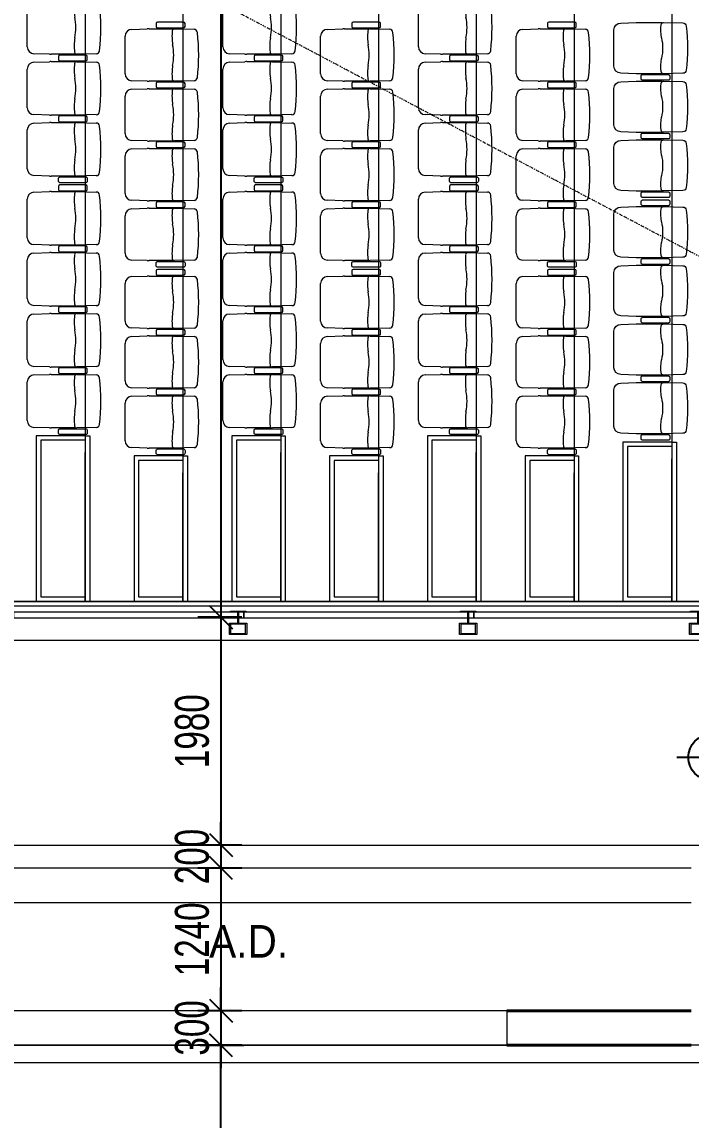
# Model space of a CAD drawing. Header units: millimetres. Extents: x 12827 to 178996, y -27589 to 73652.
# Drawn here: x 60911 to 66727, y 7207 to 16754 of the extents above; entities that cross this region are included whole.
import ezdxf

# ---------------------------------------------------------------- set-up
doc = ezdxf.new("R2010")
doc.units = ezdxf.units.MM
doc.linetypes.add('Dash dot', pattern=[21, 10, -5, 1, -5])
for name, color, linetype, lineweight in [('A-ANNO-DIMS', 211, 'Continuous', 5), ('A-ANNO-NOTE', 131, 'Continuous', 25), ('A-DETL', 90, 'Continuous', 9), ('A-DETL-THIN', 151, 'Continuous', 9), ('A-FLOR', 192, 'Continuous', 9), ('A-FLOR-HRAL', 11, 'Continuous', 9), ('A-WALL', 113, 'Continuous', 20), ('G-ANNO-TEXT', 231, 'Continuous', 5), ('P001', 131, 'Continuous', 9), ('P003', 231, 'Continuous', 9), ('P004', 41, 'Continuous', 9), ('P007', 191, 'Continuous', 9), ('P012', 201, 'Continuous', 9), ('P014', 61, 'Continuous', 9), ('P907', 195, 'Continuous', 9), ('P911', 155, 'Continuous', 9), ('P912', 205, 'Continuous', 9), ('SEATING OPTION A PLAN_20181105_dwg _2_', 8, 'Continuous', 9)]:
    doc.layers.add(name, color=color, linetype=linetype, lineweight=lineweight)
doc.styles.add('Arial_2', font='arial.ttf', dxfattribs={"width": 0.7, "height": 295.05988})
doc.styles.add('Swis721 BT_1', font='swiss.ttf', dxfattribs={"width": 0.89, "height": 283.821263})
doc.dimstyles.new('Linear_-_1_5mm_Arial', dxfattribs={"dimscale": 304.8, "dimtxt": 300, "dimasz": 0.656168, "dimexe": 0.656168, "dimexo": 0.0625, "dimgap": 0.328084, "dimtad": 1, "dimdec": 0, "dimzin": 0, "dimdsep": 46, "dimtxsty": 'Arial_2', "dimblk1": 'OBLIQUE', "dimblk2": 'OBLIQUE', "dimsah": 1, "dimcen": 0.09, "dimadec": 0, "dimazin": 0, "dimtfac": 1, "dimtdec": 4, "dimtix": 1, "dimtmove": 0, "dimatfit": 3, "dimfxl": 0.656168, "dimfxlon": 1, "dimtvp": 1, "dimtolj": 1, "dimtzin": 0, "dimarcsym": 2})

# ---------------------------------------------------------------- blocks, each defined once
blk = doc.blocks.new('SEATING OPTION A PLAN_20181105_dwg_B$3A57D8191-19088043-Copy of 1_F')
at = {"layer": 'P001', "color": 253}
for p, q in [((-311.2, 222.3), (-444.8, 218.2)), ((-92.9, 222.5), (-294.8, 222.5)), ((96.3, 218.5), (-72.3, 222.1)), ((-503, 158.3), (-503, -158.3)), ((-444.8, -218.2), (-311.2, -222.3)), ((-294.8, -222.5), (-92.9, -222.5)), ((-72.3, -222.1), (96.3, -218.5))]:
    blk.add_line(p, q, dxfattribs=at)
for centre, radius, start, end in [((-443, 158.3), 60, 91.71836, 180), ((-294.8, -327.5), 550, 90, 91.71836), ((351.8, 156.7), 447, 173.87577, 188.57816), ((-92.9, 182.5), 40, 71.95005, 90), ((-72.7, 202.1), 20, 88.7726, 173.59687), ((95.7, 188.5), 30, 7.05488, 88.7726), ((-1469.2, 0), 1606.2, 353.12822, 6.87178), ((-490.1, 0), 410, 347.31962, 12.68038), ((351.8, -156.7), 447, 171.42184, 186.12423), ((-443, -158.3), 60, 180, 268.28164), ((-294.8, 327.5), 550, 268.28164, 270), ((-92.9, -182.5), 40, 270, 288.04995), ((-72.7, -202.1), 20, 186.40313, 271.2274), ((95.7, -188.5), 30, 271.2274, 352.94512)]:
    blk.add_arc(centre, radius, start, end, dxfattribs=at)
blk = doc.blocks.new('SEATING OPTION A PLAN_20181105_dwg_Hr_ch_CS-01_hiji-19088041-Copy of 1_F')
at = {"layer": 'P003', "color": 253}
for p, q in [((-268, 13), (-268, -13)), ((-30, 25), (-256, 25)), ((-18, -13), (-18, 13)), ((-256, -25), (-30, -25))]:
    blk.add_line(p, q, dxfattribs=at)
for centre, start, end in [((-256, 13), 90, 180), ((-30, 13), 360, 90), ((-256, -13), 180, 270), ((-30, -13), 270, 0)]:
    blk.add_arc(centre, 12, start, end, dxfattribs=at)
blk = doc.blocks.new('SEATING OPTION A PLAN_20181105_dwg_Hr_ch_CS-01_hiji-19088044-Copy of 1_F')
at = {"layer": 'P003', "color": 253}
for p, q in [((-268, 13), (-268, -13)), ((-30, 25), (-256, 25)), ((-18, -13), (-18, 13)), ((-256, -25), (-30, -25))]:
    blk.add_line(p, q, dxfattribs=at)
for centre, start, end in [((-256, 13), 90, 180), ((-30, 13), 360, 90), ((-256, -13), 180, 270), ((-30, -13), 270, 0)]:
    blk.add_arc(centre, 12, start, end, dxfattribs=at)
blk = doc.blocks.new('SEATING OPTION A PLAN_20181105_dwg_B$AE7F12672-19088045-Copy of 1_F')
at = {"layer": 'P014', "color": 253}
for p, q in [((155165.8, 171874.2), (155334.4, 171877.9)), ((155355, 171878.3), (155556.8, 171878.3)), ((155573.3, 171878), (155706.9, 171874)), ((155765.1, 171814), (155765.1, 171487.5)), ((155334.4, 171423.6), (155165.8, 171427.3)), ((155556.8, 171423.3), (155355, 171423.3)), ((155706.9, 171427.5), (155573.3, 171423.5))]:
    blk.add_line(p, q, dxfattribs=at)
for centre, radius, start, end in [((156815.6, 171650.8), 1690.6, 173.30208, 186.69792), ((155166.4, 171844.3), 30, 91.2274, 172.94512), ((155334.8, 171857.9), 20, 6.40313, 91.2274), ((155355, 171838.3), 40, 90, 108.04995), ((154870.5, 171810.3), 486.7, 351.78027, 5.86858), ((155556.8, 171328.3), 550, 88.28164, 90), ((155705.1, 171814), 60, 0, 88.28164), ((155752.2, 171650.8), 410, 167.31962, 192.68038), ((154870.5, 171491.2), 486.7, 354.13142, 8.21973), ((155705.1, 171487.5), 60, 271.71836, 360), ((155166.4, 171457.3), 30, 187.05488, 268.7726), ((155334.8, 171443.6), 20, 268.7726, 353.59687), ((155355, 171463.3), 40, 251.95005, 270), ((155556.8, 171973.3), 550, 270, 271.71836)]:
    blk.add_arc(centre, radius, start, end, dxfattribs=at)
blk = doc.blocks.new('SEATING OPTION A PLAN_20181105_dwg_B$AA7CF0BD6-19088046-Copy of 1_F')
at = {"layer": 'P012', "color": 253}
for p, q in [((156015.8, 171779.2), (156184.4, 171782.9)), ((156205, 171783.3), (156406.8, 171783.3)), ((156423.3, 171783), (156556.9, 171779)), ((156615.1, 171719), (156615.1, 171382.5)), ((156184.4, 171318.6), (156015.8, 171322.3)), ((156406.8, 171318.3), (156205, 171318.3)), ((156556.9, 171322.5), (156423.3, 171318.5))]:
    blk.add_line(p, q, dxfattribs=at)
for centre, radius, start, end in [((157752.2, 171550.8), 1777.1, 173.46736, 186.53264), ((156016.4, 171749.3), 30, 91.2274, 172.94512), ((156184.8, 171762.9), 20, 6.40313, 91.2274), ((156205, 171743.3), 40, 90, 108.04995), ((155679, 171713.3), 528.2, 352.10997, 5.63339), ((156406.8, 171233.3), 550, 88.28164, 90), ((156555.1, 171719), 60, 0, 88.28164), ((156602.2, 171550.8), 410, 167.31962, 192.68038), ((155679, 171388.3), 528.2, 354.36661, 7.89003), ((156555.1, 171382.5), 60, 271.71836, 360), ((156016.4, 171352.3), 30, 187.05488, 268.7726), ((156184.8, 171338.6), 20, 268.7726, 353.59687), ((156205, 171358.3), 40, 251.95005, 270), ((156406.8, 171868.3), 550, 270, 271.71836)]:
    blk.add_arc(centre, radius, start, end, dxfattribs=at)
blk = doc.blocks.new('SEATING OPTION A PLAN_20181105_dwg _2_-19088040-Copy of 1_F')
at = {"layer": 'P004', "color": 253, "flags": 128}
for points in [[(2268.4, 22324.4), (1843.4, 22324.4), (1843.4, 20882.4), (2268.4, 20882.4), (2268.4, 22177.4)], [(3968.4, 22324.4), (3543.4, 22324.4), (3543.4, 20882.4), (3968.4, 20882.4), (3968.4, 22177.4)], [(5668.4, 22324.4), (5243.4, 22324.4), (5243.4, 20882.4), (5668.4, 20882.4), (5668.4, 22177.4)], [(7368.4, 22269.4), (6943.4, 22269.4), (6943.4, 20882.4), (7368.4, 20882.4), (7368.4, 22122.4)], [(3118.4, 22149.4), (2693.4, 22149.4), (2693.4, 20882.4), (3118.4, 20882.4), (3118.4, 22002.4)], [(4818.4, 22149.4), (4393.4, 22149.4), (4393.4, 20882.4), (4818.4, 20882.4), (4818.4, 22002.4)], [(6518.4, 22149.4), (6093.4, 22149.4), (6093.4, 20882.4), (6518.4, 20882.4), (6518.4, 22002.4)]]:
    blk.add_lwpolyline(points, dxfattribs=at)
at = {"layer": 'P007', "color": 253, "flags": 128}
blk.add_lwpolyline([(13622.7, 20882.4), (-1131.6, 20882.4), (-1131.6, 36612.4)], dxfattribs=at)
at = {"layer": 'P907', "color": 253}
for p, q in [((2268.4, 36612.4), (2268.4, 20882.4)), ((3118.4, 36612.4), (3118.4, 20882.4)), ((3968.4, 36612.4), (3968.4, 20882.4)), ((4818.4, 36612.4), (4818.4, 20882.4)), ((5668.4, 36612.4), (5668.4, 20882.4)), ((6518.4, 36612.4), (6518.4, 20882.4)), ((7368.4, 36612.4), (7368.4, 20882.4))]:
    blk.add_line(p, q, dxfattribs=at)
at = {"layer": 'P911', "color": 253, "flags": 128}
for points in [[(2268.4, 22284.4), (1883.4, 22284.4), (1883.4, 20922.4), (2268.4, 20922.4), (2268.4, 22137.4)], [(2268.4, 22324.4), (2308.4, 22324.4), (2308.4, 20882.4), (2268.4, 20882.4), (2268.4, 22177.4)], [(3968.4, 22284.4), (3583.4, 22284.4), (3583.4, 20922.4), (3968.4, 20922.4), (3968.4, 22137.4)], [(3968.4, 22324.4), (4008.4, 22324.4), (4008.4, 20882.4), (3968.4, 20882.4), (3968.4, 22177.4)], [(5668.4, 22284.4), (5283.4, 22284.4), (5283.4, 20922.4), (5668.4, 20922.4), (5668.4, 22137.4)], [(5668.4, 22324.4), (5708.4, 22324.4), (5708.4, 20882.4), (5668.4, 20882.4), (5668.4, 22177.4)], [(7368.4, 22269.4), (7408.4, 22269.4), (7408.4, 20882.4), (7368.4, 20882.4), (7368.4, 22122.4)], [(3118.4, 22149.4), (3158.4, 22149.4), (3158.4, 20882.4), (3118.4, 20882.4), (3118.4, 22002.4)], [(4818.4, 22149.4), (4858.4, 22149.4), (4858.4, 20882.4), (4818.4, 20882.4), (4818.4, 22002.4)], [(6518.4, 22149.4), (6558.4, 22149.4), (6558.4, 20882.4), (6518.4, 20882.4), (6518.4, 22002.4)], [(7368.4, 22229.4), (6983.4, 22229.4), (6983.4, 20922.4), (7368.4, 20922.4), (7368.4, 22082.4)], [(3118.4, 22109.4), (2733.4, 22109.4), (2733.4, 20922.4), (3118.4, 20922.4), (3118.4, 21962.4)], [(4818.4, 22109.4), (4433.4, 22109.4), (4433.4, 20922.4), (4818.4, 20922.4), (4818.4, 21962.4)], [(6518.4, 22109.4), (6133.4, 22109.4), (6133.4, 20922.4), (6518.4, 20922.4), (6518.4, 21962.4)]]:
    blk.add_lwpolyline(points, dxfattribs=at)
at = {"layer": 'P912', "color": 253}
blk.add_line((-1131.6, 20882.4), (13622.7, 20882.4), dxfattribs=at)
at = {"layer": 'P912', "color": 253, "flags": 128}
blk.add_lwpolyline([(13622.7, 20842.4), (-1131.6, 20842.4), (-1131.6, 20882.4)], dxfattribs=at)
at = {"rotation": 180}
for name, p in [('SEATING OPTION A PLAN_20181105_dwg_B$AA7CF0BD6-19088046-Copy of 1_F', (158380.5, 197425.1)), ('SEATING OPTION A PLAN_20181105_dwg_B$AA7CF0BD6-19088046-Copy of 1_F', (160080.5, 197425.1)), ('SEATING OPTION A PLAN_20181105_dwg_B$AA7CF0BD6-19088046-Copy of 1_F', (161780.5, 197425.1)), ('SEATING OPTION A PLAN_20181105_dwg_B$AE7F12672-19088045-Copy of 1_F', (158380.5, 197285.1)), ('SEATING OPTION A PLAN_20181105_dwg_B$AE7F12672-19088045-Copy of 1_F', (160080.5, 197285.1)), ('SEATING OPTION A PLAN_20181105_dwg_B$AE7F12672-19088045-Copy of 1_F', (161780.5, 197285.1)), ('SEATING OPTION A PLAN_20181105_dwg_B$AA7CF0BD6-19088046-Copy of 1_F', (158380.5, 196895.1)), ('SEATING OPTION A PLAN_20181105_dwg_B$AA7CF0BD6-19088046-Copy of 1_F', (160080.5, 196895.1)), ('SEATING OPTION A PLAN_20181105_dwg_B$AA7CF0BD6-19088046-Copy of 1_F', (161780.5, 196895.1)), ('SEATING OPTION A PLAN_20181105_dwg_B$AE7F12672-19088045-Copy of 1_F', (158380.5, 196765.1)), ('SEATING OPTION A PLAN_20181105_dwg_B$AE7F12672-19088045-Copy of 1_F', (160080.5, 196765.1)), ('SEATING OPTION A PLAN_20181105_dwg_B$AE7F12672-19088045-Copy of 1_F', (161780.5, 196765.1)), ('SEATING OPTION A PLAN_20181105_dwg_B$AA7CF0BD6-19088046-Copy of 1_F', (158380.5, 196365.1)), ('SEATING OPTION A PLAN_20181105_dwg_B$AA7CF0BD6-19088046-Copy of 1_F', (160080.5, 196365.1)), ('SEATING OPTION A PLAN_20181105_dwg_B$AA7CF0BD6-19088046-Copy of 1_F', (161780.5, 196365.1)), ('SEATING OPTION A PLAN_20181105_dwg_B$AE7F12672-19088045-Copy of 1_F', (158380.5, 196245.1)), ('SEATING OPTION A PLAN_20181105_dwg_B$AE7F12672-19088045-Copy of 1_F', (160080.5, 196245.1)), ('SEATING OPTION A PLAN_20181105_dwg_B$AE7F12672-19088045-Copy of 1_F', (161780.5, 196245.1)), ('SEATING OPTION A PLAN_20181105_dwg_B$AA7CF0BD6-19088046-Copy of 1_F', (158380.5, 195765.1)), ('SEATING OPTION A PLAN_20181105_dwg_B$AA7CF0BD6-19088046-Copy of 1_F', (160080.5, 195765.1)), ('SEATING OPTION A PLAN_20181105_dwg_B$AA7CF0BD6-19088046-Copy of 1_F', (161780.5, 195765.1)), ('SEATING OPTION A PLAN_20181105_dwg_B$AE7F12672-19088045-Copy of 1_F', (158380.5, 195725.1)), ('SEATING OPTION A PLAN_20181105_dwg_B$AE7F12672-19088045-Copy of 1_F', (160080.5, 195725.1)), ('SEATING OPTION A PLAN_20181105_dwg_B$AE7F12672-19088045-Copy of 1_F', (161780.5, 195725.1)), ('SEATING OPTION A PLAN_20181105_dwg_B$AA7CF0BD6-19088046-Copy of 1_F', (158380.5, 195235.1)), ('SEATING OPTION A PLAN_20181105_dwg_B$AA7CF0BD6-19088046-Copy of 1_F', (160080.5, 195235.1)), ('SEATING OPTION A PLAN_20181105_dwg_B$AA7CF0BD6-19088046-Copy of 1_F', (161780.5, 195235.1)), ('SEATING OPTION A PLAN_20181105_dwg_B$AE7F12672-19088045-Copy of 1_F', (158380.5, 195135.1)), ('SEATING OPTION A PLAN_20181105_dwg_B$AE7F12672-19088045-Copy of 1_F', (160080.5, 195135.1)), ('SEATING OPTION A PLAN_20181105_dwg_B$AE7F12672-19088045-Copy of 1_F', (161780.5, 195135.1)), ('SEATING OPTION A PLAN_20181105_dwg_B$AA7CF0BD6-19088046-Copy of 1_F', (158380.5, 194705.1)), ('SEATING OPTION A PLAN_20181105_dwg_B$AA7CF0BD6-19088046-Copy of 1_F', (160080.5, 194705.1)), ('SEATING OPTION A PLAN_20181105_dwg_B$AA7CF0BD6-19088046-Copy of 1_F', (161780.5, 194705.1)), ('SEATING OPTION A PLAN_20181105_dwg_B$AE7F12672-19088045-Copy of 1_F', (158380.5, 194615.1)), ('SEATING OPTION A PLAN_20181105_dwg_B$AE7F12672-19088045-Copy of 1_F', (160080.5, 194615.1)), ('SEATING OPTION A PLAN_20181105_dwg_B$AE7F12672-19088045-Copy of 1_F', (161780.5, 194615.1)), ('SEATING OPTION A PLAN_20181105_dwg_B$AA7CF0BD6-19088046-Copy of 1_F', (158380.5, 194175.1)), ('SEATING OPTION A PLAN_20181105_dwg_B$AA7CF0BD6-19088046-Copy of 1_F', (160080.5, 194175.1)), ('SEATING OPTION A PLAN_20181105_dwg_B$AA7CF0BD6-19088046-Copy of 1_F', (161780.5, 194175.1)), ('SEATING OPTION A PLAN_20181105_dwg_B$AE7F12672-19088045-Copy of 1_F', (158380.5, 194095.1)), ('SEATING OPTION A PLAN_20181105_dwg_B$AE7F12672-19088045-Copy of 1_F', (160080.5, 194095.1)), ('SEATING OPTION A PLAN_20181105_dwg_B$AE7F12672-19088045-Copy of 1_F', (161780.5, 194095.1))]:
    blk.add_blockref(name, p, dxfattribs=at)
for p in [(3154.4, 25894.4), (4854.4, 25894.4), (6554.4, 25894.4), (2304.4, 25609.4), (4004.4, 25609.4), (5704.4, 25609.4), (3154.4, 25374.4), (4854.4, 25374.4), (6554.4, 25374.4), (2304.4, 25079.4), (4004.4, 25079.4), (5704.4, 25079.4), (3154.4, 24854.4), (4854.4, 24854.4), (6554.4, 24854.4), (2304.4, 24479.4), (4004.4, 24479.4), (5704.4, 24479.4), (3154.4, 24334.4), (4854.4, 24334.4), (6554.4, 24334.4), (2304.4, 23949.4), (4004.4, 23949.4), (5704.4, 23949.4), (3154.4, 23744.4), (4854.4, 23744.4), (6554.4, 23744.4), (2304.4, 23419.4), (4004.4, 23419.4), (5704.4, 23419.4), (3154.4, 23224.4), (4854.4, 23224.4), (6554.4, 23224.4), (2304.4, 22889.4), (4004.4, 22889.4), (5704.4, 22889.4), (3154.4, 22704.4), (4854.4, 22704.4), (6554.4, 22704.4)]:
    blk.add_blockref('SEATING OPTION A PLAN_20181105_dwg_Hr_ch_CS-01_hiji-19088044-Copy of 1_F', p)
at = {"extrusion": (0, 0, -1), "zscale": -1, "rotation": 180}
for name, p in [('SEATING OPTION A PLAN_20181105_dwg_B$3A57D8191-19088043-Copy of 1_F', (-7368.4, 25694.4)), ('SEATING OPTION A PLAN_20181105_dwg_B$3A57D8191-19088043-Copy of 1_F', (-7368.4, 25184.4)), ('SEATING OPTION A PLAN_20181105_dwg_Hr_ch_CS-01_hiji-19088041-Copy of 1_F', (-7368.4, 25439.4)), ('SEATING OPTION A PLAN_20181105_dwg_Hr_ch_CS-01_hiji-19088041-Copy of 1_F', (-7368.4, 24929.4)), ('SEATING OPTION A PLAN_20181105_dwg_B$3A57D8191-19088043-Copy of 1_F', (-7368.4, 24674.4)), ('SEATING OPTION A PLAN_20181105_dwg_Hr_ch_CS-01_hiji-19088041-Copy of 1_F', (-2304.4, 24549.4)), ('SEATING OPTION A PLAN_20181105_dwg_Hr_ch_CS-01_hiji-19088041-Copy of 1_F', (-4004.4, 24549.4)), ('SEATING OPTION A PLAN_20181105_dwg_Hr_ch_CS-01_hiji-19088041-Copy of 1_F', (-5704.4, 24549.4)), ('SEATING OPTION A PLAN_20181105_dwg_Hr_ch_CS-01_hiji-19088041-Copy of 1_F', (-7368.4, 24419.4)), ('SEATING OPTION A PLAN_20181105_dwg_Hr_ch_CS-01_hiji-19088041-Copy of 1_F', (-7368.4, 24349.4)), ('SEATING OPTION A PLAN_20181105_dwg_B$3A57D8191-19088043-Copy of 1_F', (-7368.4, 24094.4)), ('SEATING OPTION A PLAN_20181105_dwg_Hr_ch_CS-01_hiji-19088041-Copy of 1_F', (-3154.4, 23814.4)), ('SEATING OPTION A PLAN_20181105_dwg_Hr_ch_CS-01_hiji-19088041-Copy of 1_F', (-4854.4, 23814.4)), ('SEATING OPTION A PLAN_20181105_dwg_Hr_ch_CS-01_hiji-19088041-Copy of 1_F', (-6554.4, 23814.4)), ('SEATING OPTION A PLAN_20181105_dwg_B$3A57D8191-19088043-Copy of 1_F', (-7368.4, 23584.4)), ('SEATING OPTION A PLAN_20181105_dwg_Hr_ch_CS-01_hiji-19088041-Copy of 1_F', (-7368.4, 23839.4)), ('SEATING OPTION A PLAN_20181105_dwg_B$3A57D8191-19088043-Copy of 1_F', (-7368.4, 23074.4)), ('SEATING OPTION A PLAN_20181105_dwg_Hr_ch_CS-01_hiji-19088041-Copy of 1_F', (-7368.4, 23329.4)), ('SEATING OPTION A PLAN_20181105_dwg_Hr_ch_CS-01_hiji-19088041-Copy of 1_F', (-7368.4, 22819.4)), ('SEATING OPTION A PLAN_20181105_dwg_B$3A57D8191-19088043-Copy of 1_F', (-7368.4, 22564.4)), ('SEATING OPTION A PLAN_20181105_dwg_Hr_ch_CS-01_hiji-19088041-Copy of 1_F', (-2304.4, 22359.4)), ('SEATING OPTION A PLAN_20181105_dwg_Hr_ch_CS-01_hiji-19088041-Copy of 1_F', (-4004.4, 22359.4)), ('SEATING OPTION A PLAN_20181105_dwg_Hr_ch_CS-01_hiji-19088041-Copy of 1_F', (-5704.4, 22359.4)), ('SEATING OPTION A PLAN_20181105_dwg_Hr_ch_CS-01_hiji-19088041-Copy of 1_F', (-7368.4, 22309.4)), ('SEATING OPTION A PLAN_20181105_dwg_Hr_ch_CS-01_hiji-19088041-Copy of 1_F', (-3154.4, 22184.4)), ('SEATING OPTION A PLAN_20181105_dwg_Hr_ch_CS-01_hiji-19088041-Copy of 1_F', (-4854.4, 22184.4)), ('SEATING OPTION A PLAN_20181105_dwg_Hr_ch_CS-01_hiji-19088041-Copy of 1_F', (-6554.4, 22184.4))]:
    blk.add_blockref(name, p, dxfattribs=at)
blk = doc.blocks.new('Railing - T PROFILE-16174661-Copy of 1_F')
at = {"layer": 'A-FLOR-HRAL'}
for p, q in [((8, -8.5), (3, -8.5)), ((3, -8.5), (3, -141.5)), ((8, -68.3), (8, -8.5)), ((8, -141.5), (8, -82.5)), ((105, -72.5), (12.9, -72.5)), ((13, -77.5), (105, -77.5)), ((205, 0), (105, 0)), ((105, 0), (105, -72.5)), ((105, -77.5), (105, -150)), ((115, -10), (195, -10)), ((115, -140), (115, -10)), ((195, -10), (195, -140)), ((205, -150), (205, 0)), ((3, -141.5), (8, -141.5)), ((105, -150), (205, -150)), ((195, -140), (115, -140))]:
    blk.add_line(p, q, dxfattribs=at)
for centre, start, end in [((12.9, -67.5), 189.29526, 270), ((12.9, -67.5), 189.29526, 229.64763), ((13, -82.5), 90, 180), ((13, -82.5), 135, 180)]:
    blk.add_arc(centre, 5, start, end, dxfattribs=at)
blk = doc.blocks.new('Railing - Railing-12128443-Copy of 1_F')
at = {"layer": 'A-FLOR-HRAL'}
for p, q in [((62786.3, 11622.5), (60839.4, 11622.5)), ((60839.4, 11572.5), (60839.4, 11622.5)), ((60839.4, 11572.5), (62786.9, 11572.5)), ((62791.9, 11572.5), (62839.4, 11572.5)), ((62839.4, 11622.5), (62793.2, 11622.5)), ((62839.4, 11622.5), (62839.4, 11572.5))]:
    blk.add_line(p, q, dxfattribs=at)
at = {"extrusion": (0, 0, -1), "zscale": -1, "rotation": 269.9999999999811}
blk.add_blockref('Railing - T PROFILE-16174661-Copy of 1_F', (-62714.4, 11632.5), dxfattribs=at)
blk = doc.blocks.new('Railing - Railing-12128449-Copy of 1_F')
at = {"layer": 'A-FLOR-HRAL'}
for p, q in [((64786.3, 11622.5), (62839.4, 11622.5)), ((62839.4, 11572.5), (62839.4, 11622.5)), ((62839.4, 11572.5), (64786.9, 11572.5)), ((64791.9, 11572.5), (64839.4, 11572.5)), ((64839.4, 11622.5), (64793.2, 11622.5)), ((64839.4, 11622.5), (64839.4, 11572.5))]:
    blk.add_line(p, q, dxfattribs=at)
at = {"extrusion": (0, 0, -1), "zscale": -1, "rotation": 269.9999999999811}
blk.add_blockref('Railing - T PROFILE-16174661-Copy of 1_F', (-64714.4, 11632.5), dxfattribs=at)
blk = doc.blocks.new('Railing - Railing-12128455-Copy of 1_F')
at = {"layer": 'A-FLOR-HRAL'}
for p, q in [((66786.3, 11622.5), (64839.4, 11622.5)), ((64839.4, 11572.5), (64839.4, 11622.5)), ((64839.4, 11572.5), (66786.9, 11572.5)), ((66791.9, 11572.5), (66839.4, 11572.5)), ((66839.4, 11622.5), (66793.2, 11622.5)), ((66839.4, 11622.5), (66839.4, 11572.5))]:
    blk.add_line(p, q, dxfattribs=at)
at = {"extrusion": (0, 0, -1), "zscale": -1, "rotation": 269.9999999999811}
blk.add_blockref('Railing - T PROFILE-16174661-Copy of 1_F', (-66714.4, 11632.5), dxfattribs=at)
blk = doc.blocks.new('DLN_Slab Level Mark - SSL-2mm_Type 2-2670448-Copy of 1_F')
at = {"layer": 'A-ANNO-NOTE'}
for p, q in [((0, 1.5), (0, -1.5)), ((-1.5, 0), (1.5, 0))]:
    blk.add_line(p, q, dxfattribs=at)
blk.add_circle((0, 0), 1, dxfattribs=at)
blk = doc.blocks.new('_Oblique')
at = {"color": 0, "linetype": 'ByBlock', "lineweight": -2}
blk.add_line((-0.5, -0.5), (0.5, 0.5), dxfattribs=at)
blk = doc.blocks.new('DIMBLOCK77-Copy of 1_F')
at = {"layer": 'A-ANNO-DIMS', "color": 0, "lineweight": -2, "transparency": 16777216}
for p, q in [((62821.3, 27887.5), (62440.4, 27887.5)), ((62640.4, 27887.5), (62640.4, 11577.5)), ((62821.3, 11577.5), (62440.4, 11577.5))]:
    blk.add_line(p, q, dxfattribs=at)
at = {"layer": 'Defpoints', "color": 0, "transparency": 16777216}
for p in [(62840.4, 27887.5), (62640.4, 11577.5), (62840.4, 11577.5)]:
    blk.add_point(p, dxfattribs=at)
at = {"layer": 'A-ANNO-DIMS', "color": 0, "lineweight": -2, "transparency": 16777216, "xscale": 200, "yscale": 200, "zscale": 200}
for p, rotation in [((62640.4, 27887.5), 90), ((62640.4, 11577.5), 270)]:
    blk.add_blockref('_Oblique', p, dxfattribs=dict(at, rotation=rotation))
at = {"layer": 'A-ANNO-DIMS', "color": 0, "transparency": 16777216, "insert": (62389.6, 19732.5), "char_height": 295.06, "width": 941.538, "attachment_point": 5, "rotation": 90, "style": 'Arial_2'}
blk.add_mtext('\\A1;16310', dxfattribs=at)
blk = doc.blocks.new('DIMBLOCK78-Copy of 1_F')
at = {"layer": 'A-ANNO-DIMS', "color": 0, "lineweight": -2, "transparency": 16777216}
for p, q in [((62821.3, 11577.5), (62440.4, 11577.5)), ((62640.4, 11577.5), (62640.4, 9597.5)), ((62821.3, 9597.5), (62440.4, 9597.5))]:
    blk.add_line(p, q, dxfattribs=at)
at = {"layer": 'Defpoints', "color": 0, "transparency": 16777216}
for p in [(62840.4, 11577.5), (62640.4, 9597.5), (62840.4, 9597.5)]:
    blk.add_point(p, dxfattribs=at)
at = {"layer": 'A-ANNO-DIMS', "color": 0, "lineweight": -2, "transparency": 16777216, "xscale": 200, "yscale": 200, "zscale": 200}
for p, rotation in [((62640.4, 11577.5), 90), ((62640.4, 9597.5), 270)]:
    blk.add_blockref('_Oblique', p, dxfattribs=dict(at, rotation=rotation))
at = {"layer": 'A-ANNO-DIMS', "color": 0, "transparency": 16777216, "insert": (62389.7, 10587.5), "char_height": 295.06, "width": 753.231, "attachment_point": 5, "rotation": 90, "style": 'Arial_2'}
blk.add_mtext('\\A1;1980', dxfattribs=at)
blk = doc.blocks.new('DIMBLOCK79-Copy of 1_F')
at = {"layer": 'A-ANNO-DIMS', "color": 0, "lineweight": -2, "transparency": 16777216}
for p, q in [((62640.4, 9597.5), (62640.4, 9797.5)), ((62821.3, 9597.5), (62440.4, 9597.5)), ((62640.4, 9597.5), (62640.4, 9397.5)), ((62821.3, 9397.5), (62440.4, 9397.5)), ((62640.4, 9397.5), (62640.4, 9197.5))]:
    blk.add_line(p, q, dxfattribs=at)
at = {"layer": 'Defpoints', "color": 0, "transparency": 16777216}
for p in [(62840.4, 9597.5), (62640.4, 9397.5), (62840.4, 9397.5)]:
    blk.add_point(p, dxfattribs=at)
at = {"layer": 'A-ANNO-DIMS', "color": 0, "lineweight": -2, "transparency": 16777216, "xscale": 200, "yscale": 200, "zscale": 200}
for p, rotation in [((62640.4, 9597.5), 270), ((62640.4, 9397.5), 90)]:
    blk.add_blockref('_Oblique', p, dxfattribs=dict(at, rotation=rotation))
at = {"layer": 'A-ANNO-DIMS', "color": 0, "transparency": 16777216, "insert": (62389.7, 9497.5), "char_height": 295.06, "width": 564.923, "attachment_point": 5, "rotation": 90, "style": 'Arial_2'}
blk.add_mtext('\\A1;200', dxfattribs=at)
blk = doc.blocks.new('DIMBLOCK80-Copy of 1_F')
at = {"layer": 'A-ANNO-DIMS', "color": 0, "lineweight": -2, "transparency": 16777216}
for p, q in [((62821.3, 9397.5), (62440.4, 9397.5)), ((62640.4, 9397.5), (62640.4, 8157.5)), ((62821.3, 8157.5), (62440.4, 8157.5))]:
    blk.add_line(p, q, dxfattribs=at)
at = {"layer": 'Defpoints', "color": 0, "transparency": 16777216}
for p in [(62840.4, 9397.5), (62640.4, 8157.5), (62840.4, 8157.5)]:
    blk.add_point(p, dxfattribs=at)
at = {"layer": 'A-ANNO-DIMS', "color": 0, "lineweight": -2, "transparency": 16777216, "xscale": 200, "yscale": 200, "zscale": 200}
for p, rotation in [((62640.4, 9397.5), 90), ((62640.4, 8157.5), 270)]:
    blk.add_blockref('_Oblique', p, dxfattribs=dict(at, rotation=rotation))
at = {"layer": 'A-ANNO-DIMS', "color": 0, "transparency": 16777216, "insert": (62389.7, 8777.5), "char_height": 295.06, "width": 753.231, "attachment_point": 5, "rotation": 90, "style": 'Arial_2'}
blk.add_mtext('\\A1;1240', dxfattribs=at)
blk = doc.blocks.new('DIMBLOCK81-Copy of 1_F')
at = {"layer": 'A-ANNO-DIMS', "color": 0, "lineweight": -2, "transparency": 16777216}
for p, q in [((62640.4, 8157.5), (62640.4, 8357.5)), ((62821.3, 8157.5), (62440.4, 8157.5)), ((62640.4, 8157.5), (62640.4, 7857.5)), ((62821.3, 7857.5), (62440.4, 7857.5)), ((62640.4, 7857.5), (62640.4, 7657.5))]:
    blk.add_line(p, q, dxfattribs=at)
at = {"layer": 'Defpoints', "color": 0, "transparency": 16777216}
for p in [(62840.4, 8157.5), (62640.4, 7857.5), (62840.4, 7857.5)]:
    blk.add_point(p, dxfattribs=at)
at = {"layer": 'A-ANNO-DIMS', "color": 0, "lineweight": -2, "transparency": 16777216, "xscale": 200, "yscale": 200, "zscale": 200}
for p, rotation in [((62640.4, 8157.5), 270), ((62640.4, 7857.5), 90)]:
    blk.add_blockref('_Oblique', p, dxfattribs=dict(at, rotation=rotation))
at = {"layer": 'A-ANNO-DIMS', "color": 0, "transparency": 16777216, "insert": (62389.6, 8007.5), "char_height": 295.06, "width": 564.923, "attachment_point": 5, "rotation": 90, "style": 'Arial_2'}
blk.add_mtext('\\A1;300', dxfattribs=at)
blk = doc.blocks.new('DIMBLOCK157-Copy of 1_F')
at = {"layer": 'A-ANNO-DIMS', "color": 0, "lineweight": -2, "transparency": 16777216}
for p, q in [((62459.4, 7857.5), (62840.4, 7857.5)), ((62640.4, -1942.5), (62640.4, 7857.5)), ((62459.4, -1942.5), (62840.4, -1942.5))]:
    blk.add_line(p, q, dxfattribs=at)
at = {"layer": 'Defpoints', "color": 0, "transparency": 16777216}
for p in [(62440.4, 7857.5), (62640.4, 7857.5), (62440.4, -1942.5)]:
    blk.add_point(p, dxfattribs=at)
at = {"layer": 'A-ANNO-DIMS', "color": 0, "lineweight": -2, "transparency": 16777216, "xscale": 200, "yscale": 200, "zscale": 200}
for p, rotation in [((62640.4, 7857.5), 90), ((62640.4, -1942.5), 270)]:
    blk.add_blockref('_Oblique', p, dxfattribs=dict(at, rotation=rotation))
at = {"layer": 'A-ANNO-DIMS', "color": 0, "transparency": 16777216, "insert": (62389.7, 2957.5), "char_height": 295.06, "width": 753.231, "attachment_point": 5, "rotation": 90, "style": 'Arial_2'}
blk.add_mtext('\\A1;9800', dxfattribs=at)

msp = doc.modelspace()

# ---------------------------------------------------------------- linework, layer by layer
at = {"layer": 'A-DETL', "linetype": 'Dash dot'}
msp.add_line((72814.29296, 11532.4854), (41814.29296, 27932.48545), dxfattribs=at)
at = {"layer": 'A-DETL-THIN'}
for p, q in [((66726.79297, 9397.48546), (58714.29297, 9397.48546)), ((58714.29297, 9097.48546), (66726.79297, 9097.48546))]:
    msp.add_line(p, q, dxfattribs=at)
at = {"layer": 'A-FLOR', "color": 50, "lineweight": 15}
msp.add_line((41679.42736, 11377.48541), (73014.29296, 11377.48541), dxfattribs=at)
at = {"layer": 'A-WALL'}
for p, q in [((41679.42736, 9597.48546), (74949.293, 9597.48546)), ((65126.79297, 8157.48546), (60314.29297, 8157.48546)), ((65126.79297, 8157.48546), (65126.79297, 7857.48546)), ((76689.29297, 7857.48559), (39939.29296, 7857.48559)), ((60314.29297, 7857.48546), (65126.79297, 7857.48546)), ((39939.29296, 7707.48559), (76689.29297, 7707.48559))]:
    msp.add_line(p, q, dxfattribs=at)
at = {"layer": 'A-WALL', "color": 10, "lineweight": 40}
for p, q in [((66726.79297, 8157.48546), (65126.79297, 8157.48546)), ((65126.79297, 7857.48546), (66726.79297, 7857.48546))]:
    msp.add_line(p, q, dxfattribs=at)

# ---------------------------------------------------------------- block references
at = {"layer": 'A-ANNO-NOTE', "xscale": 200, "yscale": 200, "zscale": 200, "rotation": 90.00000000000017}
msp.add_blockref('DLN_Slab Level Mark - SSL-2mm_Type 2-2670448-Copy of 1_F', (66902.41128, 10360.19539), dxfattribs=at)
at = {"layer": 'A-FLOR-HRAL'}
for name in ['Railing - Railing-12128443-Copy of 1_F', 'Railing - Railing-12128449-Copy of 1_F', 'Railing - Railing-12128455-Copy of 1_F']:
    msp.add_blockref(name, (0, 0), dxfattribs=at)
at = {"layer": 'SEATING OPTION A PLAN_20181105_dwg _2_', "color": 253}
msp.add_blockref('SEATING OPTION A PLAN_20181105_dwg _2_-19088040-Copy of 1_F', (59191.5567, -9168.19575), dxfattribs=at)

# ---------------------------------------------------------------- texts
at = {"layer": 'G-ANNO-TEXT', "color": 7, "insert": (62537.97316, 8902.05943), "char_height": 283.821263, "width": 792, "attachment_point": 1, "line_spacing_factor": 1.00667, "style": 'Swis721 BT_1'}
msp.add_mtext('A.D.', dxfattribs=at)

# ---------------------------------------------------------------- dimensions: what is measured, and where the dimension line sits
at = {"layer": 'A-ANNO-DIMS'}
for base, p1, p2, override, picture, middle in [((62640.38401, 11577.48541), (62840.38401, 27887.48546), (62840.38401, 11577.48541), {"dimpost": '<>', "dimfxl": 16310.00005}, 'DIMBLOCK77-Copy of 1_F', (62389.63377, 19732.48544)), ((62640.38401, 9597.48546), (62840.38401, 11577.48541), (62840.38401, 9597.48546), {"dimpost": '<>', "dimfxl": 1979.999953}, 'DIMBLOCK78-Copy of 1_F', (62389.7344, 10587.48543)), ((62640.38401, 9397.48546), (62840.38401, 9597.48546), (62840.38401, 9397.48546), {"dimpost": '<>', "dimfxl": 200}, 'DIMBLOCK79-Copy of 1_F', (62389.7344, 9497.48546)), ((62640.38401, 8157.48546), (62840.38401, 9397.48546), (62840.38401, 8157.48546), {"dimpost": '<>', "dimfxl": 1239.999993}, 'DIMBLOCK80-Copy of 1_F', (62389.7344, 8777.48546)), ((62640.38401, 7857.48546), (62840.38401, 8157.48546), (62840.38401, 7857.48546), {"dimpost": '<>', "dimfxl": 300}, 'DIMBLOCK81-Copy of 1_F', (62389.63377, 8007.48546)), ((62640.38401, 7857.48546), (62440.38401, -1942.51454), (62440.38401, 7857.48546), {"dimpost": '<>', "dimfxl": 9800.000004}, 'DIMBLOCK157-Copy of 1_F', (62389.7344, 2957.48546))]:
    dim = msp.add_linear_dim(base=base, p1=p1, p2=p2, angle=90, dimstyle='Linear_-_1_5mm_Arial', override=override, dxfattribs=at)
    dim.commit()
    dim.dimension.update_dxf_attribs({"geometry": picture, "text_midpoint": middle})

doc.saveas('drawing.dxf')
